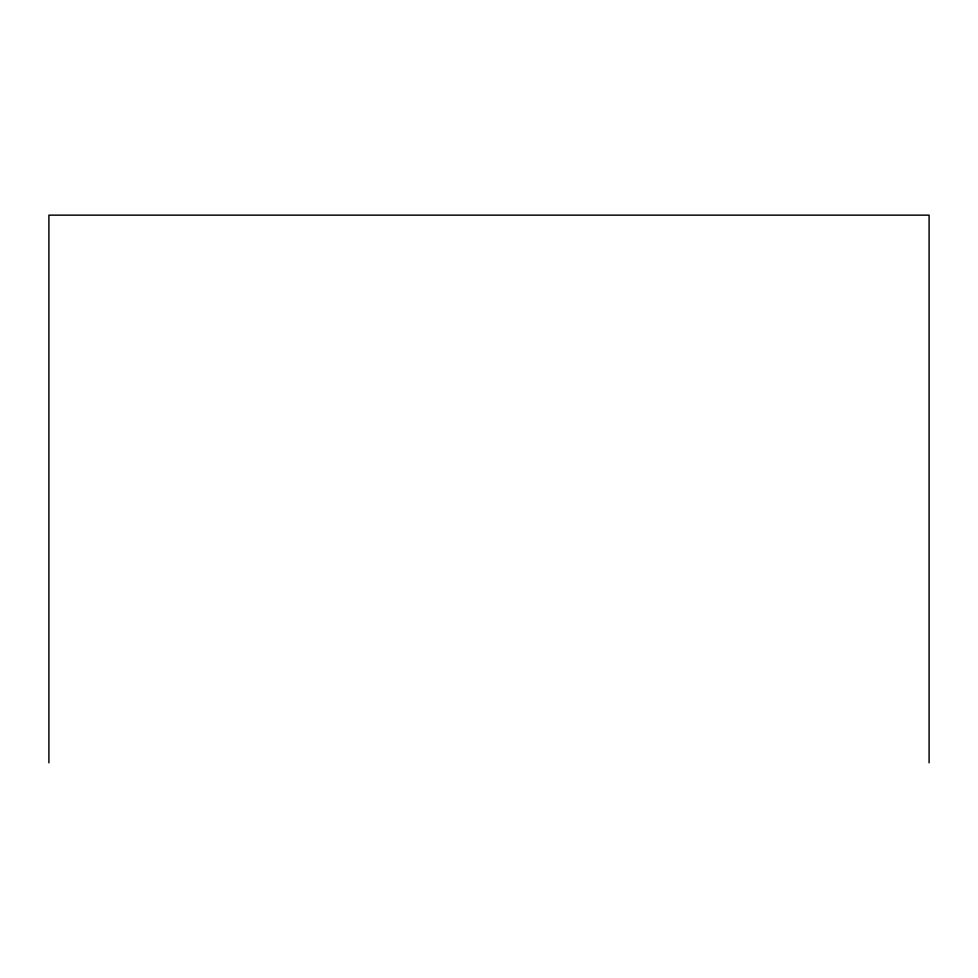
<?xml version="1.0" encoding="UTF-8"?>
<svg xmlns="http://www.w3.org/2000/svg" width="978" height="978" viewBox="0 0 978 978"><rect width="100%" height="100%" fill="white"/><g stroke="black" fill="none" stroke-linecap="round" stroke-linejoin="round"><path stroke-width="1.47" d="M929.1 762.852L929.1 215.148L48.9 215.148L48.9 762.852"/></g></svg>
